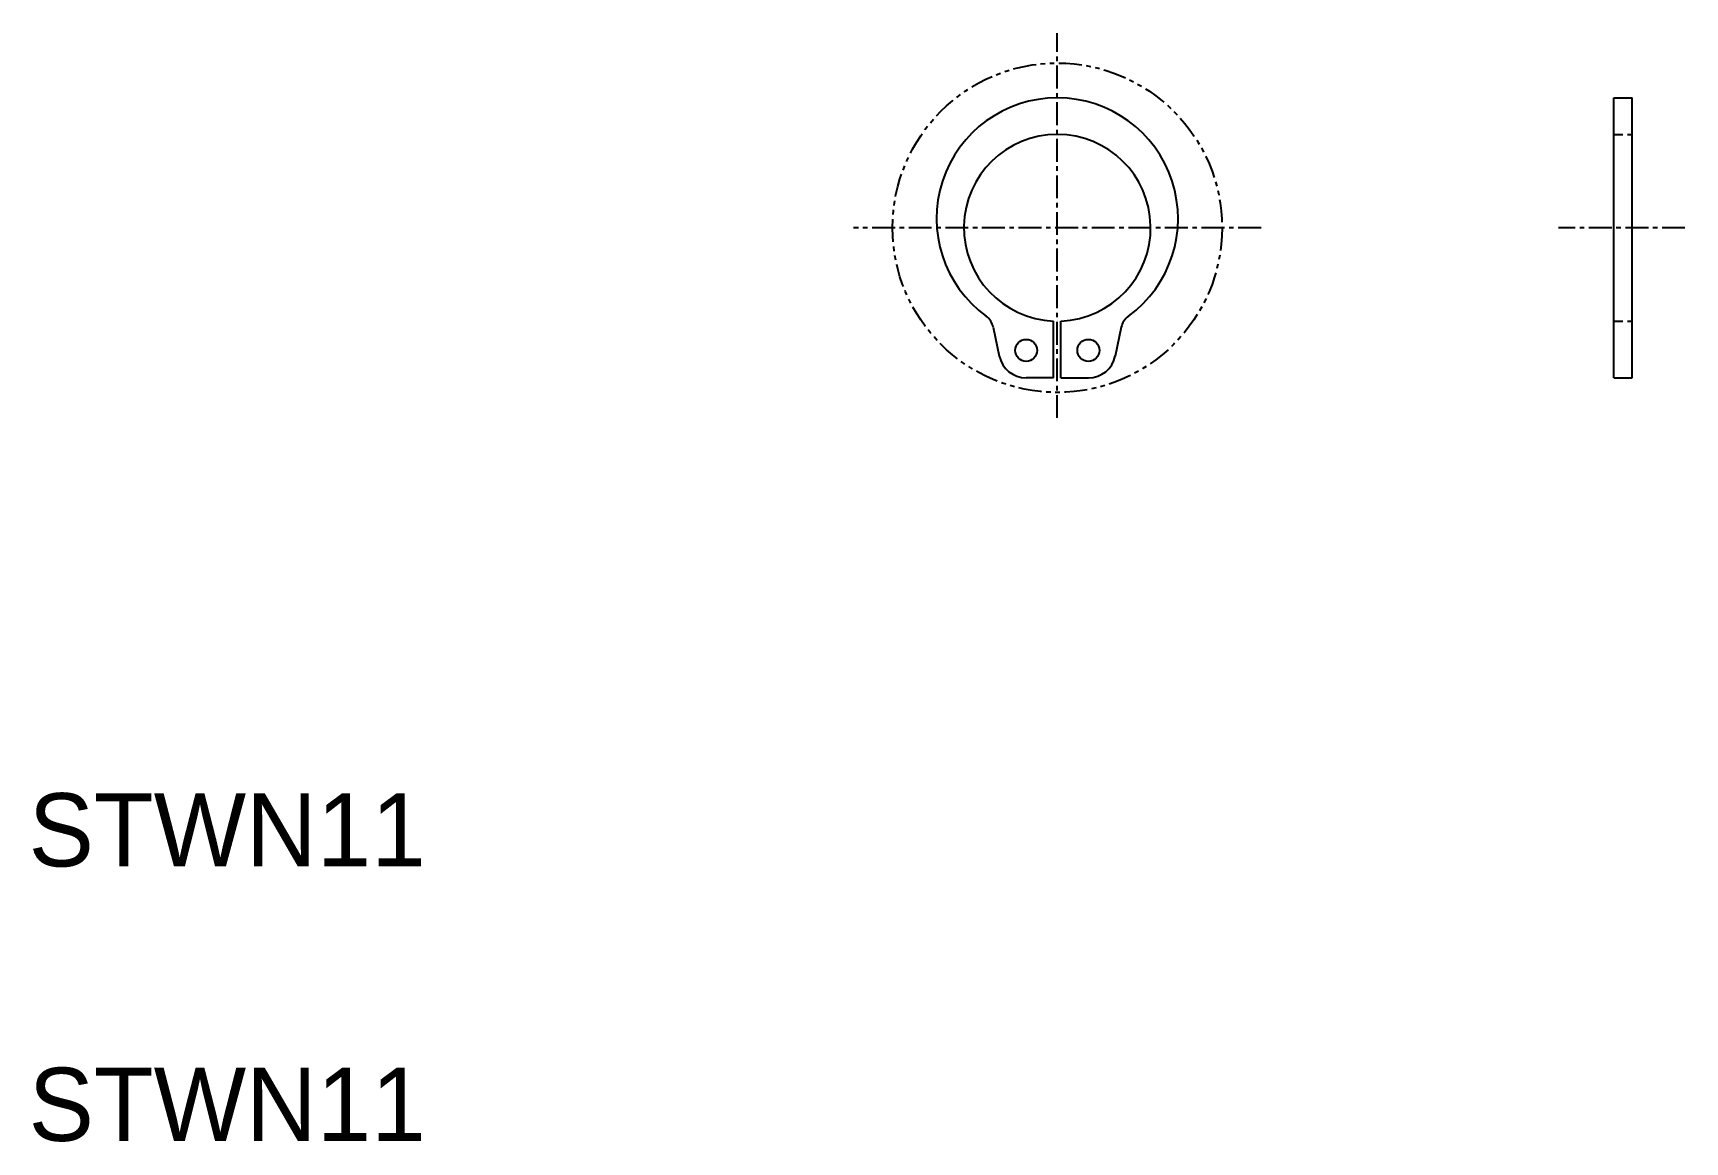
# Model space of a CAD drawing. Extents: x 110.9 to 201.1, y 85.3 to 145.9.
import ezdxf

# ---------------------------------------------------------------- set-up
doc = ezdxf.new("R2010")
doc.units = 0
for name, pattern in [('CENTER', [2, 1.25, -0.25, 0.25, -0.25]), ('DASHED', [0.75, 0.5, -0.25]), ('PHANTOM', [2.5, 1.25, -0.25, 0.25, -0.25, 0.25, -0.25])]:
    doc.linetypes.add(name, pattern=pattern)
doc.layers.get('0').update_dxf_attribs({"linetype": 'CONTINUOUS'})
doc.layers.add('CENTER', color=1, linetype='CENTER')

msp = doc.modelspace()

# ---------------------------------------------------------------- linework, layer by layer
at = {"color": 7, "linetype": 'CONTINUOUS'}
for p, q in [((197.233, 127.07), (197.233, 142.37)), ((197.233, 142.37), (198.233, 142.37)), ((198.233, 127.07), (198.233, 142.37)), ((166.625, 127.07), (166.625, 130.17)), ((166.825, 130.218), (166.825, 130.218)), ((167.025, 127.07), (167.025, 130.17)), ((163.329, 129.831), (163.656, 128.263)), ((170.32, 129.831), (169.993, 128.263)), ((166.625, 127.07), (165.125, 127.07)), ((167.025, 127.07), (168.525, 127.07)), ((197.233, 127.07), (198.233, 127.07))]:
    msp.add_line(p, q, dxfattribs=at)
at = {"color": 3, "linetype": 'DASHED'}
for p, q in [((197.233, 140.37), (198.233, 140.37)), ((197.233, 130.174), (198.233, 130.174))]:
    msp.add_line(p, q, dxfattribs=at)
at = {"color": 3, "linetype": 'PHANTOM'}
msp.add_circle((166.825, 135.27), 9, dxfattribs=at)
at = {"color": 7, "linetype": 'CONTINUOUS'}
for centre in [(165.125, 128.57), (168.525, 128.57)]:
    msp.add_circle(centre, 0.6, dxfattribs=at)
for centre, radius, start, end in [((166.825, 135.77), 6.6, 306.06802, 233.93198), ((166.825, 135.27), 5.1, 272.24574, 267.75426), ((162.35, 129.627), 1, 11.79017, 53.93198), ((171.299, 129.627), 1, 126.06802, 168.20983), ((165.125, 128.57), 1.5, 191.79017, 270), ((168.525, 128.57), 1.5, 270, 348.20983)]:
    msp.add_arc(centre, radius, start, end, dxfattribs=at)
at = {"layer": 'CENTER', "color": 1, "linetype": 'CENTER'}
for p, q in [((166.825, 124.88), (166.825, 145.911)), ((177.958, 135.27), (155.691, 135.27)), ((166.825, 134.961), (166.825, 134.961)), ((201.12, 135.27), (194.204, 135.27))]:
    msp.add_line(p, q, dxfattribs=at)

# ---------------------------------------------------------------- texts
at = {"color": 7, "linetype": 'CONTINUOUS'}
for p in [(110.618, 100.372), (110.618, 85.372)]:
    msp.add_text('STWN11', height=4, dxfattribs=at).set_placement(p)

doc.saveas('drawing.dxf')
